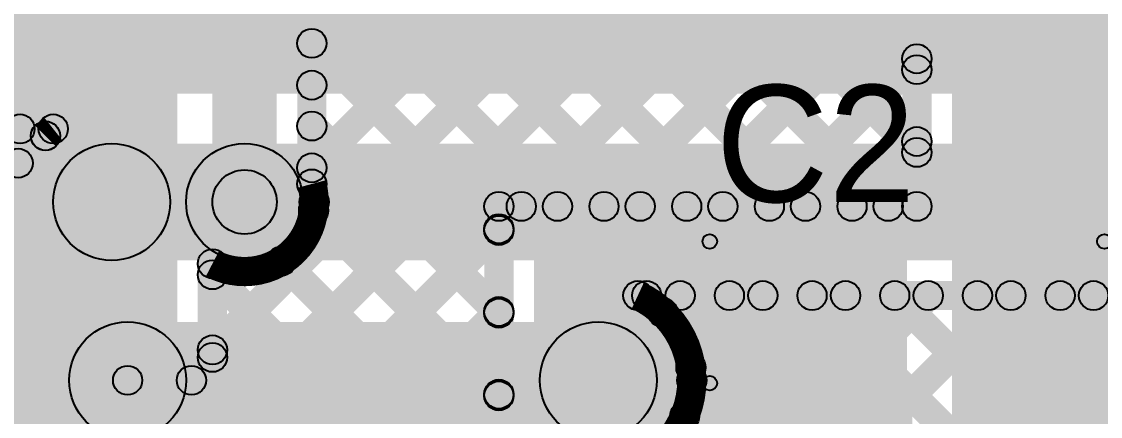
# Model space of a CAD drawing. Header units: millimetres. Extents: x -0.08 to 5.25, y -0.08 to 2.73.
# Drawn here: x 0.9567 to 1.3258, y 1.2007 to 1.3357 of the extents above; entities that cross this region are included whole.
import ezdxf

# ---------------------------------------------------------------- set-up
doc = ezdxf.new("R2010")
doc.units = ezdxf.units.MM
doc.header["$MEASUREMENT"] = 0
for name, color, linetype in [('BottomLayer', 5, 'Continuous'), ('TopLayer', 1, 'Continuous'), ('TopOverlay', 2, 'Continuous'), ('TopPaste', 8, 'Continuous'), ('TopSolder', 216, 'Continuous'), ('ViaHoleLayer', 16, 'Continuous')]:
    doc.layers.add(name, color=color, linetype=linetype)

# ---------------------------------------------------------------- blocks, each defined once
blk = doc.blocks.new('RVT1E100M0405_84')
at = {"layer": 'TopLayer'}
for points in [[(-0.12205, 0.0315), (-0.01969, 0.0315), (-0.01969, -0.0315), (-0.12205, -0.0315)], [(0.01969, 0.0315), (0.12205, 0.0315), (0.12205, -0.0315), (0.01969, -0.0315)]]:
    blk.add_hatch(color=1, dxfattribs=at).paths.add_polyline_path(points)
at = {"layer": 'TopOverlay'}
for points in [[(-0.05927, 0.08927), (-0.05573, 0.08573), (-0.08323, 0.05823), (-0.08677, 0.06177)], [(-0.05, 0.09), (-0.05, 0.085), (-0.0575, 0.085), (-0.0575, 0.09)], [(0.085, 0.09), (0.085, 0.085), (-0.05, 0.085), (-0.05, 0.09)], [(0.0825, 0.0875), (0.0875, 0.0875), (0.0875, 0.039), (0.0825, 0.039)], [(-0.1105, 0.065), (-0.1055, 0.065), (-0.1055, 0.037), (-0.1105, 0.037)], [(-0.0825, 0.038), (-0.0875, 0.038), (-0.0875, 0.06), (-0.0825, 0.06)], [(-0.094, 0.0535), (-0.094, 0.0485), (-0.122, 0.0485), (-0.122, 0.0535)], [(-0.0875, -0.038), (-0.0825, -0.038), (-0.0825, -0.06), (-0.0875, -0.06)], [(0.0825, -0.039), (0.0875, -0.039), (0.0875, -0.0875), (0.0825, -0.0875)], [(-0.05573, -0.08573), (-0.05927, -0.08927), (-0.08677, -0.06177), (-0.08323, -0.05823)], [(-0.05, -0.085), (-0.05, -0.09), (-0.0575, -0.09), (-0.0575, -0.085)], [(0.085, -0.085), (0.085, -0.09), (-0.05, -0.09), (-0.05, -0.085)]]:
    blk.add_hatch(color=2, dxfattribs=at).paths.add_polyline_path(points)
h = blk.add_hatch(color=2, dxfattribs=at)
edge = h.paths.add_edge_path()
edge.add_arc((-0.0575, 0.0875), 0.0025, 0, 360)
h = blk.add_hatch(color=2, dxfattribs=at)
edge = h.paths.add_edge_path()
edge.add_arc((-0.0575, 0.0875), 0.0025, 0, 360)
h = blk.add_hatch(color=2, dxfattribs=at)
edge = h.paths.add_edge_path()
edge.add_arc((-0.05, 0.0875), 0.0025, 0, 360)
h = blk.add_hatch(color=2, dxfattribs=at)
edge = h.paths.add_edge_path()
edge.add_arc((-0.05, 0.0875), 0.0025, 0, 360)
h = blk.add_hatch(color=2, dxfattribs=at)
edge = h.paths.add_edge_path()
edge.add_arc((0.085, 0.0875), 0.0025, 0, 360)
h = blk.add_hatch(color=2, dxfattribs=at)
edge = h.paths.add_edge_path()
edge.add_arc((0.085, 0.0875), 0.0025, 0, 360)
h = blk.add_hatch(color=2, dxfattribs=at)
edge = h.paths.add_edge_path()
edge.add_arc((-0.108, 0.065), 0.0025, 0, 360)
h = blk.add_hatch(color=2, dxfattribs=at)
edge = h.paths.add_edge_path()
edge.add_arc((-0.085, 0.06), 0.0025, 0, 360)
h = blk.add_hatch(color=2, dxfattribs=at)
edge = h.paths.add_edge_path()
edge.add_arc((-0.085, 0.06), 0.0025, 0, 360)
h = blk.add_hatch(color=2, dxfattribs=at)
edge = h.paths.add_edge_path()
edge.add_arc((-0.122, 0.051), 0.0025, 0, 360)
h = blk.add_hatch(color=2, dxfattribs=at)
edge = h.paths.add_edge_path()
edge.add_arc((-0.094, 0.051), 0.0025, 0, 360)
h = blk.add_hatch(color=2, dxfattribs=at)
edge = h.paths.add_edge_path()
edge.add_arc((0.085, 0.039), 0.0025, 0, 360)
h = blk.add_hatch(color=2, dxfattribs=at)
edge = h.paths.add_edge_path()
edge.add_arc((-0.108, 0.037), 0.0025, 0, 360)
h = blk.add_hatch(color=2, dxfattribs=at)
edge = h.paths.add_edge_path()
edge.add_arc((-0.085, 0.038), 0.0025, 0, 360)
h = blk.add_hatch(color=2, dxfattribs=at)
edge = h.paths.add_edge_path()
edge.add_arc((-0.085, -0.038), 0.0025, 0, 360)
h = blk.add_hatch(color=2, dxfattribs=at)
edge = h.paths.add_edge_path()
edge.add_arc((0.085, -0.039), 0.0025, 0, 360)
h = blk.add_hatch(color=2, dxfattribs=at)
edge = h.paths.add_edge_path()
edge.add_arc((-0.085, -0.06), 0.0025, 0, 360)
h = blk.add_hatch(color=2, dxfattribs=at)
edge = h.paths.add_edge_path()
edge.add_arc((-0.085, -0.06), 0.0025, 0, 360)
h = blk.add_hatch(color=2, dxfattribs=at)
edge = h.paths.add_edge_path()
edge.add_arc((-0.0575, -0.0875), 0.0025, 0, 360)
h = blk.add_hatch(color=2, dxfattribs=at)
edge = h.paths.add_edge_path()
edge.add_arc((-0.0575, -0.0875), 0.0025, 0, 360)
h = blk.add_hatch(color=2, dxfattribs=at)
edge = h.paths.add_edge_path()
edge.add_arc((-0.05, -0.0875), 0.0025, 0, 360)
h = blk.add_hatch(color=2, dxfattribs=at)
edge = h.paths.add_edge_path()
edge.add_arc((-0.05, -0.0875), 0.0025, 0, 360)
h = blk.add_hatch(color=2, dxfattribs=at)
edge = h.paths.add_edge_path()
edge.add_arc((0.085, -0.0875), 0.0025, 0, 360)
h = blk.add_hatch(color=2, dxfattribs=at)
edge = h.paths.add_edge_path()
edge.add_arc((0.085, -0.0875), 0.0025, 0, 360)
at = {"layer": 'TopPaste'}
for points in [[(-0.12205, 0.0315), (-0.01969, 0.0315), (-0.01969, -0.0315), (-0.12205, -0.0315)], [(0.01969, 0.0315), (0.12205, 0.0315), (0.12205, -0.0315), (0.01969, -0.0315)]]:
    blk.add_hatch(color=8, dxfattribs=at).paths.add_polyline_path(points)
at = {"layer": 'TopSolder'}
for points in [[(-0.12605, 0.0355), (-0.01569, 0.0355), (-0.01569, -0.0355), (-0.12605, -0.0355)], [(0.01569, 0.0355), (0.12605, 0.0355), (0.12605, -0.0355), (0.01569, -0.0355)]]:
    blk.add_hatch(color=216, dxfattribs=at).paths.add_polyline_path(points)
at = {"layer": 'TopOverlay'}
for centre in [(-0.0575, 0.0875), (-0.0575, 0.0875), (-0.05, 0.0875), (-0.05, 0.0875), (0.085, 0.0875), (0.085, 0.0875), (-0.108, 0.065), (-0.085, 0.06), (-0.085, 0.06), (-0.122, 0.051), (-0.094, 0.051), (0.085, 0.039), (-0.108, 0.037), (-0.085, 0.038), (-0.085, -0.038), (0.085, -0.039), (-0.085, -0.06), (-0.085, -0.06), (-0.0575, -0.0875), (-0.0575, -0.0875), (-0.05, -0.0875), (-0.05, -0.0875), (0.085, -0.0875), (0.085, -0.0875)]:
    blk.add_circle(centre, 0.0025, dxfattribs=at)

msp = doc.modelspace()

# ---------------------------------------------------------------- hatches: boundary and pattern name
at = {"layer": 'BottomLayer'}
for points in [[(0.918, 1.311), (0.918, 1.351), (1.531, 1.351), (1.531, 1.311)], [(0.918, 1.294), (0.918, 1.304), (0.96756, 1.304), (0.96756, 1.294)], [(0.918, 1.294), (0.918, 1.304), (0.96756, 1.304), (0.96756, 1.294)], [(0.67854, 1.01429), (0.67146, 1.02136), (0.95264, 1.30254), (0.95971, 1.29546)], [(0.85154, 1.18729), (0.84446, 1.19436), (0.95264, 1.30254), (0.95971, 1.29546)], [(0.91594, 1.24059), (0.90886, 1.24766), (0.96134, 1.30014), (0.96841, 1.29306)], [(0.91594, 1.24059), (0.90886, 1.24766), (0.96134, 1.30014), (0.96841, 1.29306)], [(0.94031, 1.29546), (0.94738, 1.30254), (0.9591, 1.29082), (0.95203, 1.28375)], [(0.94031, 1.29546), (0.94738, 1.30254), (0.9591, 1.29082), (0.95203, 1.28375)], [(0.98753, 1.254), (0.98753, 1.294), (1.033, 1.294), (1.033, 1.254)], [(1.033, 1.254), (1.033, 1.294), (1.364, 1.294), (1.364, 1.254)], [(0.94914, 1.20733), (0.92086, 1.23561), (0.97339, 1.28814), (1.00167, 1.25986)], [(0.97054, 0.91031), (0.96346, 0.91738), (1.29162, 1.24554), (1.29869, 1.23846)], [(0.97054, 0.85374), (0.96346, 0.86081), (1.34819, 1.24554), (1.35526, 1.23846)], [(0.97054, 0.96688), (0.96346, 0.97395), (1.23505, 1.24554), (1.24212, 1.23846)], [(0.97054, 0.93859), (0.96346, 0.94566), (1.26334, 1.24554), (1.27041, 1.23846)], [(0.97054, 0.88202), (0.96346, 0.88909), (1.31991, 1.24554), (1.32698, 1.23846)], [(0.97054, 0.93859), (0.96346, 0.94566), (1.26334, 1.24554), (1.27041, 1.23846)], [(0.97054, 0.96688), (0.96346, 0.97395), (1.23505, 1.24554), (1.24212, 1.23846)], [(0.97054, 0.85374), (0.96346, 0.86081), (1.34819, 1.24554), (1.35526, 1.23846)], [(0.97054, 0.88202), (0.96346, 0.88909), (1.31991, 1.24554), (1.32698, 1.23846)], [(0.97054, 0.91031), (0.96346, 0.91738), (1.29162, 1.24554), (1.29869, 1.23846)], [(1.16702, 1.23846), (1.17409, 1.24554), (1.57609, 0.84354), (1.56902, 0.83646)], [(1.16702, 1.23846), (1.17409, 1.24554), (1.57609, 0.84354), (1.56902, 0.83646)], [(1.16753, 1.237), (1.16753, 1.247), (1.364, 1.247), (1.364, 1.237)], [(1.16753, 1.237), (1.16753, 1.247), (1.364, 1.247), (1.364, 1.237)], [(1.17967, 1.23258), (1.1726, 1.23965), (1.17848, 1.24554), (1.18556, 1.23846)], [(1.17967, 1.23258), (1.1726, 1.23965), (1.17848, 1.24554), (1.18556, 1.23846)], [(1.18923, 1.21386), (1.18216, 1.22093), (1.20677, 1.24554), (1.21384, 1.23846)], [(1.18923, 1.21386), (1.18216, 1.22093), (1.20677, 1.24554), (1.21384, 1.23846)], [(1.1953, 1.23846), (1.20237, 1.24554), (1.60437, 0.84354), (1.5973, 0.83646)], [(1.1953, 1.23846), (1.20237, 1.24554), (1.60437, 0.84354), (1.5973, 0.83646)], [(1.22358, 1.23846), (1.23066, 1.24554), (1.63266, 0.84354), (1.62558, 0.83646)], [(1.22359, 1.23846), (1.23066, 1.24554), (1.63266, 0.84354), (1.62559, 0.83646)], [(1.25187, 1.23846), (1.25894, 1.24554), (1.66094, 0.84354), (1.65387, 0.83646)], [(1.25187, 1.23846), (1.25894, 1.24554), (1.66094, 0.84354), (1.65387, 0.83646)], [(1.28015, 1.23846), (1.28722, 1.24554), (1.68922, 0.84354), (1.68215, 0.83646)], [(1.28015, 1.23846), (1.28722, 1.24554), (1.68922, 0.84354), (1.68215, 0.83646)], [(1.30844, 1.23846), (1.31551, 1.24554), (1.71471, 0.84634), (1.70764, 0.83926)], [(1.30844, 1.23846), (1.31551, 1.24554), (1.71471, 0.84634), (1.70764, 0.83926)], [(0.993, 1.193), (0.993, 1.233), (1.154, 1.233), (1.154, 1.193)], [(1.18001, 1.19718), (1.18708, 1.20425), (1.5478, 0.84354), (1.54073, 0.83646)], [(1.18001, 1.19718), (1.18708, 1.20425), (1.5478, 0.84354), (1.54073, 0.83646)]]:
    msp.add_hatch(color=5, dxfattribs=at).paths.add_polyline_path(points)
h = msp.add_hatch(color=5, dxfattribs=at)
edge = h.paths.add_edge_path()
edge.add_arc((0.95618, 1.299), 0.005, 0, 360)
h = msp.add_hatch(color=5, dxfattribs=at)
edge = h.paths.add_edge_path()
edge.add_arc((0.95618, 1.299), 0.005, 0, 360)
h = msp.add_hatch(color=5, dxfattribs=at)
edge = h.paths.add_edge_path()
edge.add_arc((0.96756, 1.299), 0.005, 0, 360)
h = msp.add_hatch(color=5, dxfattribs=at)
edge = h.paths.add_edge_path()
edge.add_arc((0.96756, 1.299), 0.005, 0, 360)
h = msp.add_hatch(color=5, dxfattribs=at)
edge = h.paths.add_edge_path()
edge.add_arc((0.96756, 1.299), 0.005, 0, 360)
h = msp.add_hatch(color=5, dxfattribs=at)
edge = h.paths.add_edge_path()
edge.add_arc((0.96756, 1.299), 0.005, 0, 360)
h = msp.add_hatch(color=5, dxfattribs=at)
edge = h.paths.add_edge_path()
edge.add_arc((0.96756, 1.299), 0.005, 0, 360)
h = msp.add_hatch(color=5, dxfattribs=at)
edge = h.paths.add_edge_path()
edge.add_arc((0.96756, 1.299), 0.005, 0, 360)
h = msp.add_hatch(color=5, dxfattribs=at)
edge = h.paths.add_edge_path()
edge.add_arc((0.96488, 1.2966), 0.005, 0, 360)
h = msp.add_hatch(color=5, dxfattribs=at)
edge = h.paths.add_edge_path()
edge.add_arc((0.96488, 1.2966), 0.005, 0, 360)
h = msp.add_hatch(color=5, dxfattribs=at)
edge = h.paths.add_edge_path()
edge.add_arc((0.96488, 1.2966), 0.005, 0, 360)
h = msp.add_hatch(color=5, dxfattribs=at)
edge = h.paths.add_edge_path()
edge.add_arc((0.96488, 1.2966), 0.005, 0, 360)
h = msp.add_hatch(color=5, dxfattribs=at)
edge = h.paths.add_edge_path()
edge.add_arc((0.9649, 1.29663), 0.005, 0, 360)
h = msp.add_hatch(color=5, dxfattribs=at)
edge = h.paths.add_edge_path()
edge.add_arc((0.9649, 1.29663), 0.005, 0, 360)
h = msp.add_hatch(color=5, dxfattribs=at)
edge = h.paths.add_edge_path()
edge.add_arc((0.95556, 1.28728), 0.005, 0, 360)
h = msp.add_hatch(color=5, dxfattribs=at)
edge = h.paths.add_edge_path()
edge.add_arc((0.95556, 1.28728), 0.005, 0, 360)
h = msp.add_hatch(color=5, dxfattribs=at)
edge = h.paths.add_edge_path()
edge.add_arc((0.98753, 1.274), 0.02, 0, 360)
h = msp.add_hatch(color=5, dxfattribs=at)
edge = h.paths.add_edge_path()
edge.add_arc((0.98753, 1.274), 0.02, 0, 360)
h = msp.add_hatch(color=5, dxfattribs=at)
edge = h.paths.add_edge_path()
edge.add_arc((1.033, 1.274), 0.02, 0, 360)
h = msp.add_hatch(color=5, dxfattribs=at)
edge = h.paths.add_edge_path()
edge.add_arc((1.033, 1.274), 0.02, 0, 360)
h = msp.add_hatch(color=5, dxfattribs=at)
edge = h.paths.add_edge_path()
edge.add_arc((1.033, 1.274), 0.01181, 0, 360)
h = msp.add_hatch(color=5, dxfattribs=at)
edge = h.paths.add_edge_path()
edge.add_arc((1.16753, 1.242), 0.005, 0, 360)
h = msp.add_hatch(color=5, dxfattribs=at)
edge = h.paths.add_edge_path()
edge.add_arc((1.16753, 1.242), 0.005, 0, 360)
h = msp.add_hatch(color=5, dxfattribs=at)
edge = h.paths.add_edge_path()
edge.add_arc((1.16753, 1.242), 0.005, 0, 360)
h = msp.add_hatch(color=5, dxfattribs=at)
edge = h.paths.add_edge_path()
edge.add_arc((1.16753, 1.242), 0.005, 0, 360)
h = msp.add_hatch(color=5, dxfattribs=at)
edge = h.paths.add_edge_path()
edge.add_arc((1.17055, 1.242), 0.005, 0, 360)
h = msp.add_hatch(color=5, dxfattribs=at)
edge = h.paths.add_edge_path()
edge.add_arc((1.17055, 1.242), 0.005, 0, 360)
h = msp.add_hatch(color=5, dxfattribs=at)
edge = h.paths.add_edge_path()
edge.add_arc((1.18202, 1.242), 0.005, 0, 360)
h = msp.add_hatch(color=5, dxfattribs=at)
edge = h.paths.add_edge_path()
edge.add_arc((1.18202, 1.242), 0.005, 0, 360)
h = msp.add_hatch(color=5, dxfattribs=at)
edge = h.paths.add_edge_path()
edge.add_arc((1.19884, 1.242), 0.005, 0, 360)
h = msp.add_hatch(color=5, dxfattribs=at)
edge = h.paths.add_edge_path()
edge.add_arc((1.19884, 1.242), 0.005, 0, 360)
h = msp.add_hatch(color=5, dxfattribs=at)
edge = h.paths.add_edge_path()
edge.add_arc((1.2103, 1.242), 0.005, 0, 360)
h = msp.add_hatch(color=5, dxfattribs=at)
edge = h.paths.add_edge_path()
edge.add_arc((1.2103, 1.242), 0.005, 0, 360)
h = msp.add_hatch(color=5, dxfattribs=at)
edge = h.paths.add_edge_path()
edge.add_arc((1.22712, 1.242), 0.005, 0, 360)
h = msp.add_hatch(color=5, dxfattribs=at)
edge = h.paths.add_edge_path()
edge.add_arc((1.22712, 1.242), 0.005, 0, 360)
h = msp.add_hatch(color=5, dxfattribs=at)
edge = h.paths.add_edge_path()
edge.add_arc((1.23859, 1.242), 0.005, 0, 360)
h = msp.add_hatch(color=5, dxfattribs=at)
edge = h.paths.add_edge_path()
edge.add_arc((1.23859, 1.242), 0.005, 0, 360)
h = msp.add_hatch(color=5, dxfattribs=at)
edge = h.paths.add_edge_path()
edge.add_arc((1.2554, 1.242), 0.005, 0, 360)
h = msp.add_hatch(color=5, dxfattribs=at)
edge = h.paths.add_edge_path()
edge.add_arc((1.2554, 1.242), 0.005, 0, 360)
h = msp.add_hatch(color=5, dxfattribs=at)
edge = h.paths.add_edge_path()
edge.add_arc((1.26687, 1.242), 0.005, 0, 360)
h = msp.add_hatch(color=5, dxfattribs=at)
edge = h.paths.add_edge_path()
edge.add_arc((1.26687, 1.242), 0.005, 0, 360)
h = msp.add_hatch(color=5, dxfattribs=at)
edge = h.paths.add_edge_path()
edge.add_arc((1.28369, 1.242), 0.005, 0, 360)
h = msp.add_hatch(color=5, dxfattribs=at)
edge = h.paths.add_edge_path()
edge.add_arc((1.28369, 1.242), 0.005, 0, 360)
h = msp.add_hatch(color=5, dxfattribs=at)
edge = h.paths.add_edge_path()
edge.add_arc((1.29516, 1.242), 0.005, 0, 360)
h = msp.add_hatch(color=5, dxfattribs=at)
edge = h.paths.add_edge_path()
edge.add_arc((1.29516, 1.242), 0.005, 0, 360)
h = msp.add_hatch(color=5, dxfattribs=at)
edge = h.paths.add_edge_path()
edge.add_arc((1.31197, 1.242), 0.005, 0, 360)
h = msp.add_hatch(color=5, dxfattribs=at)
edge = h.paths.add_edge_path()
edge.add_arc((1.31197, 1.242), 0.005, 0, 360)
h = msp.add_hatch(color=5, dxfattribs=at)
edge = h.paths.add_edge_path()
edge.add_arc((1.32344, 1.242), 0.005, 0, 360)
h = msp.add_hatch(color=5, dxfattribs=at)
edge = h.paths.add_edge_path()
edge.add_arc((1.32344, 1.242), 0.005, 0, 360)
h = msp.add_hatch(color=5, dxfattribs=at)
edge = h.paths.add_edge_path()
edge.add_arc((1.17613, 1.23611), 0.005, 0, 360)
h = msp.add_hatch(color=5, dxfattribs=at)
edge = h.paths.add_edge_path()
edge.add_arc((1.17613, 1.23611), 0.005, 0, 360)
h = msp.add_hatch(color=5, dxfattribs=at)
edge = h.paths.add_edge_path()
edge.add_arc((0.993, 1.213), 0.02, 0, 360)
h = msp.add_hatch(color=5, dxfattribs=at)
edge = h.paths.add_edge_path()
edge.add_arc((1.154, 1.213), 0.02, 0, 360)
h = msp.add_hatch(color=5, dxfattribs=at)
edge = h.paths.add_edge_path()
edge.add_arc((0.993, 1.213), 0.01181, 0, 360)
h = msp.add_hatch(color=5, dxfattribs=at)
edge = h.paths.add_edge_path()
edge.add_arc((1.154, 1.213), 0.01181, 0, 360)
h = msp.add_hatch(color=5, dxfattribs=at)
edge = h.paths.add_edge_path()
edge.add_arc((1.1857, 1.21739), 0.005, 0, 360)
h = msp.add_hatch(color=5, dxfattribs=at)
edge = h.paths.add_edge_path()
edge.add_arc((1.1857, 1.21739), 0.005, 0, 360)
h = msp.add_hatch(color=5, dxfattribs=at)
edge = h.paths.add_edge_path()
edge.add_arc((1.186, 1.213), 0.005, 0, 360)
h = msp.add_hatch(color=5, dxfattribs=at)
edge = h.paths.add_edge_path()
edge.add_arc((1.186, 1.213), 0.005, 0, 360)
h = msp.add_hatch(color=5, dxfattribs=at)
edge = h.paths.add_edge_path()
edge.add_arc((1.186, 1.213), 0.005, 0, 360)
h = msp.add_hatch(color=5, dxfattribs=at)
edge = h.paths.add_edge_path()
edge.add_arc((1.186, 1.213), 0.005, 0, 360)
h = msp.add_hatch(color=5, dxfattribs=at)
edge = h.paths.add_edge_path()
edge.add_arc((1.18355, 1.20072), 0.005, 0, 360)
h = msp.add_hatch(color=5, dxfattribs=at)
edge = h.paths.add_edge_path()
edge.add_arc((1.18355, 1.20072), 0.005, 0, 360)
at = {"layer": 'TopLayer'}
for points in [[(1.275, 1.122), (1.49, 1.122), (1.49, 1.729), (1.275, 1.729)], [(1.05954, 1.31043), (1.05246, 1.31751), (1.24275, 1.50779), (1.24982, 1.50072)], [(1.05954, 1.31044), (1.05246, 1.31751), (1.24275, 1.50779), (1.24982, 1.50072)], [(1.268, 1.2725), (1.258, 1.2725), (1.258, 1.50324), (1.268, 1.50324)], [(1.268, 1.2725), (1.258, 1.2725), (1.258, 1.50324), (1.268, 1.50324)], [(1.044, 1.274), (1.022, 1.274), (1.022, 1.502), (1.044, 1.502)], [(1.05954, 1.28215), (1.05246, 1.28922), (1.25946, 1.49622), (1.26654, 1.48915)], [(1.05954, 1.28215), (1.05246, 1.28922), (1.25946, 1.49622), (1.26654, 1.48915)], [(1.08446, 1.49072), (1.09154, 1.49779), (1.26654, 1.32279), (1.25946, 1.31572)], [(1.08446, 1.49072), (1.09154, 1.49779), (1.26654, 1.32279), (1.25946, 1.31572)], [(1.08446, 1.46244), (1.09154, 1.46951), (1.26654, 1.29451), (1.25946, 1.28744)], [(1.08446, 1.46244), (1.09154, 1.46951), (1.26654, 1.29451), (1.25946, 1.28744)], [(1.02554, 1.21987), (1.01846, 1.22694), (1.25946, 1.46794), (1.26654, 1.46087)], [(1.02554, 1.21987), (1.01846, 1.22694), (1.25946, 1.46794), (1.26654, 1.46087)], [(1.02554, 1.19158), (1.01846, 1.19865), (1.25946, 1.43965), (1.26654, 1.43258)], [(1.02554, 1.19158), (1.01846, 1.19865), (1.25946, 1.43965), (1.26654, 1.43258)], [(1.02554, 1.19158), (1.01846, 1.19865), (1.25946, 1.43965), (1.26654, 1.43258)], [(1.09162, 1.42699), (1.0987, 1.43406), (1.25672, 1.27604), (1.24965, 1.26896)], [(1.09162, 1.42699), (1.0987, 1.43406), (1.25672, 1.27604), (1.24965, 1.26896)], [(1.0855, 1.40483), (1.09257, 1.4119), (1.22844, 1.27604), (1.22137, 1.26896)], [(1.0855, 1.40483), (1.09257, 1.4119), (1.22844, 1.27604), (1.22137, 1.26896)], [(1.1312, 1.26896), (1.12413, 1.27604), (1.25946, 1.41137), (1.26654, 1.4043)], [(1.1312, 1.26896), (1.12413, 1.27604), (1.25946, 1.41137), (1.26654, 1.4043)], [(1.061, 1.28016), (1.051, 1.28016), (1.051, 1.40737), (1.061, 1.40737)], [(1.061, 1.28016), (1.051, 1.28016), (1.051, 1.40737), (1.061, 1.40737)], [(1.06397, 1.39808), (1.07104, 1.40515), (1.20016, 1.27604), (1.19309, 1.26896)], [(1.06397, 1.39808), (1.07104, 1.40515), (1.20016, 1.27604), (1.19308, 1.26896)], [(0.746, 1.185), (1.01, 1.185), (1.01, 1.392), (0.746, 1.392)], [(1.05246, 1.3813), (1.05954, 1.38837), (1.17187, 1.27604), (1.1648, 1.26896)], [(1.05246, 1.3813), (1.05954, 1.38837), (1.17187, 1.27604), (1.1648, 1.26896)], [(1.15949, 1.26896), (1.15242, 1.27604), (1.25946, 1.38308), (1.26654, 1.37601)], [(1.15949, 1.26896), (1.15242, 1.27604), (1.25946, 1.38308), (1.26654, 1.37601)], [(1.05246, 1.35302), (1.05954, 1.36009), (1.14359, 1.27604), (1.13652, 1.26896)], [(1.05246, 1.35302), (1.05954, 1.36009), (1.14359, 1.27604), (1.13652, 1.26896)], [(1.18777, 1.26896), (1.1807, 1.27604), (1.25946, 1.3548), (1.26654, 1.34773)], [(1.18777, 1.26896), (1.1807, 1.27604), (1.25946, 1.3548), (1.26654, 1.34773)], [(1.05246, 1.32473), (1.05954, 1.3318), (1.12354, 1.2678), (1.11646, 1.26073)], [(1.05246, 1.32473), (1.05954, 1.3318), (1.12354, 1.2678), (1.11646, 1.26073)], [(1.21606, 1.26896), (1.20898, 1.27604), (1.25946, 1.32652), (1.26654, 1.31944)], [(1.21606, 1.26896), (1.20898, 1.27604), (1.25946, 1.32652), (1.26654, 1.31944)], [(1.05246, 1.29645), (1.05954, 1.30352), (1.12354, 1.23952), (1.11646, 1.23245)], [(1.05246, 1.29645), (1.05954, 1.30352), (1.12354, 1.23952), (1.11646, 1.23245)], [(1.24434, 1.26896), (1.23727, 1.27604), (1.25946, 1.29823), (1.26654, 1.29116)], [(1.24434, 1.26896), (1.23727, 1.27604), (1.25946, 1.29823), (1.26654, 1.29116)], [(1.12, 1.2675), (1.12, 1.2775), (1.263, 1.2775), (1.263, 1.2675)], [(1.12, 1.2675), (1.12, 1.2775), (1.263, 1.2775), (1.263, 1.2675)], [(1.05309, 1.26753), (1.06017, 1.2746), (1.12354, 1.21123), (1.11646, 1.20416)], [(1.05309, 1.26753), (1.06017, 1.2746), (1.12354, 1.21123), (1.11646, 1.20416)], [(1.125, 1.076), (1.115, 1.076), (1.115, 1.2725), (1.125, 1.2725)], [(1.125, 1.076), (1.115, 1.076), (1.115, 1.2725), (1.125, 1.2725)], [(0.8117, 0.94946), (0.80463, 0.95654), (1.11646, 1.26837), (1.12354, 1.2613)], [(0.85154, 0.9893), (0.84446, 0.99637), (1.11646, 1.26837), (1.12354, 1.2613)], [(1.132, 0.971), (1.25963, 0.971), (1.25963, 1.2605), (1.132, 1.2605)], [(1.04208, 1.25027), (1.04915, 1.25734), (1.12354, 1.18295), (1.11646, 1.17588)], [(1.04208, 1.25027), (1.04915, 1.25734), (1.12354, 1.18295), (1.11646, 1.17588)], [(1.027, 1.173), (1.017, 1.173), (1.017, 1.25288), (1.027, 1.25288)], [(1.027, 1.173), (1.017, 1.173), (1.017, 1.25288), (1.027, 1.25288)], [(1.01846, 1.24559), (1.02554, 1.25267), (1.12354, 1.15467), (1.11646, 1.14759)], [(1.01846, 1.24559), (1.02554, 1.25267), (1.12354, 1.15467), (1.11646, 1.14759)], [(0.83999, 0.94946), (0.83292, 0.95654), (1.11646, 1.24008), (1.12354, 1.23301)], [(0.85154, 0.96101), (0.84446, 0.96808), (1.11646, 1.24008), (1.12354, 1.23301)], [(1.01846, 1.21731), (1.02554, 1.22438), (1.12354, 1.12638), (1.11646, 1.11931)], [(1.01846, 1.21731), (1.02554, 1.22438), (1.12354, 1.12638), (1.11646, 1.11931)], [(0.993, 1.208), (0.993, 1.218), (1.01481, 1.218), (1.01481, 1.208)], [(0.993, 1.208), (0.993, 1.218), (1.01481, 1.218), (1.01481, 1.208)], [(0.86827, 0.94946), (0.8612, 0.95654), (1.11646, 1.2118), (1.12354, 1.20473)], [(0.86827, 0.94946), (0.8612, 0.95654), (1.11646, 1.2118), (1.12354, 1.20473)]]:
    msp.add_hatch(color=1, dxfattribs=at).paths.add_polyline_path(points)
h = msp.add_hatch(color=1, dxfattribs=at)
edge = h.paths.add_edge_path()
edge.add_arc((1.056, 1.32827), 0.005, 0, 360)
h = msp.add_hatch(color=1, dxfattribs=at)
edge = h.paths.add_edge_path()
edge.add_arc((1.056, 1.32827), 0.005, 0, 360)
h = msp.add_hatch(color=1, dxfattribs=at)
edge = h.paths.add_edge_path()
edge.add_arc((1.263, 1.32298), 0.005, 0, 360)
h = msp.add_hatch(color=1, dxfattribs=at)
edge = h.paths.add_edge_path()
edge.add_arc((1.263, 1.32298), 0.005, 0, 360)
h = msp.add_hatch(color=1, dxfattribs=at)
edge = h.paths.add_edge_path()
edge.add_arc((1.263, 1.31926), 0.005, 0, 360)
h = msp.add_hatch(color=1, dxfattribs=at)
edge = h.paths.add_edge_path()
edge.add_arc((1.263, 1.31926), 0.005, 0, 360)
h = msp.add_hatch(color=1, dxfattribs=at)
edge = h.paths.add_edge_path()
edge.add_arc((1.056, 1.31397), 0.005, 0, 360)
h = msp.add_hatch(color=1, dxfattribs=at)
edge = h.paths.add_edge_path()
edge.add_arc((1.056, 1.31397), 0.005, 0, 360)
h = msp.add_hatch(color=1, dxfattribs=at)
edge = h.paths.add_edge_path()
edge.add_arc((1.056, 1.29998), 0.005, 0, 360)
h = msp.add_hatch(color=1, dxfattribs=at)
edge = h.paths.add_edge_path()
edge.add_arc((1.056, 1.29998), 0.005, 0, 360)
h = msp.add_hatch(color=1, dxfattribs=at)
edge = h.paths.add_edge_path()
edge.add_arc((1.263, 1.2947), 0.005, 0, 360)
h = msp.add_hatch(color=1, dxfattribs=at)
edge = h.paths.add_edge_path()
edge.add_arc((1.263, 1.2947), 0.005, 0, 360)
h = msp.add_hatch(color=1, dxfattribs=at)
edge = h.paths.add_edge_path()
edge.add_arc((1.263, 1.29097), 0.005, 0, 360)
h = msp.add_hatch(color=1, dxfattribs=at)
edge = h.paths.add_edge_path()
edge.add_arc((1.263, 1.29097), 0.005, 0, 360)
h = msp.add_hatch(color=1, dxfattribs=at)
edge = h.paths.add_edge_path()
edge.add_arc((1.056, 1.28569), 0.005, 0, 360)
h = msp.add_hatch(color=1, dxfattribs=at)
edge = h.paths.add_edge_path()
edge.add_arc((1.056, 1.28569), 0.005, 0, 360)
h = msp.add_hatch(color=1, dxfattribs=at)
edge = h.paths.add_edge_path()
edge.add_arc((1.033, 1.274), 0.01181, 0, 360)
h = msp.add_hatch(color=1, dxfattribs=at)
edge = h.paths.add_edge_path()
edge.add_arc((1.033, 1.274), 0.011, 0, 360)
h = msp.add_hatch(color=1, dxfattribs=at)
edge = h.paths.add_edge_path()
edge.add_arc((1.056, 1.28016), 0.005, 0, 360)
h = msp.add_hatch(color=1, dxfattribs=at)
edge = h.paths.add_edge_path()
edge.add_arc((1.056, 1.28016), 0.005, 0, 360)
h = msp.add_hatch(color=1, dxfattribs=at)
edge = h.paths.add_edge_path()
edge.add_arc((1.056, 1.28016), 0.005, 0, 360)
h = msp.add_hatch(color=1, dxfattribs=at)
edge = h.paths.add_edge_path()
edge.add_arc((1.056, 1.28016), 0.005, 0, 360)
h = msp.add_hatch(color=1, dxfattribs=at)
edge = h.paths.add_edge_path()
edge.add_arc((1.05681, 1.274), 0.005, 0, 360)
h = msp.add_hatch(color=1, dxfattribs=at)
edge = h.paths.add_edge_path()
edge.add_arc((1.05681, 1.274), 0.005, 0, 360)
h = msp.add_hatch(color=1, dxfattribs=at)
edge = h.paths.add_edge_path()
edge.add_arc((1.05681, 1.274), 0.005, 0, 360)
h = msp.add_hatch(color=1, dxfattribs=at)
edge = h.paths.add_edge_path()
edge.add_arc((1.05681, 1.274), 0.005, 0, 360)
h = msp.add_hatch(color=1, dxfattribs=at)
edge = h.paths.add_edge_path()
edge.add_arc((1.12, 1.2725), 0.005, 0, 360)
h = msp.add_hatch(color=1, dxfattribs=at)
edge = h.paths.add_edge_path()
edge.add_arc((1.12, 1.2725), 0.005, 0, 360)
h = msp.add_hatch(color=1, dxfattribs=at)
edge = h.paths.add_edge_path()
edge.add_arc((1.12, 1.2725), 0.005, 0, 360)
h = msp.add_hatch(color=1, dxfattribs=at)
edge = h.paths.add_edge_path()
edge.add_arc((1.12, 1.2725), 0.005, 0, 360)
h = msp.add_hatch(color=1, dxfattribs=at)
edge = h.paths.add_edge_path()
edge.add_arc((1.12767, 1.2725), 0.005, 0, 360)
h = msp.add_hatch(color=1, dxfattribs=at)
edge = h.paths.add_edge_path()
edge.add_arc((1.12767, 1.2725), 0.005, 0, 360)
h = msp.add_hatch(color=1, dxfattribs=at)
edge = h.paths.add_edge_path()
edge.add_arc((1.14005, 1.2725), 0.005, 0, 360)
h = msp.add_hatch(color=1, dxfattribs=at)
edge = h.paths.add_edge_path()
edge.add_arc((1.14005, 1.2725), 0.005, 0, 360)
h = msp.add_hatch(color=1, dxfattribs=at)
edge = h.paths.add_edge_path()
edge.add_arc((1.15595, 1.2725), 0.005, 0, 360)
h = msp.add_hatch(color=1, dxfattribs=at)
edge = h.paths.add_edge_path()
edge.add_arc((1.15595, 1.2725), 0.005, 0, 360)
h = msp.add_hatch(color=1, dxfattribs=at)
edge = h.paths.add_edge_path()
edge.add_arc((1.16834, 1.2725), 0.005, 0, 360)
h = msp.add_hatch(color=1, dxfattribs=at)
edge = h.paths.add_edge_path()
edge.add_arc((1.16834, 1.2725), 0.005, 0, 360)
h = msp.add_hatch(color=1, dxfattribs=at)
edge = h.paths.add_edge_path()
edge.add_arc((1.18424, 1.2725), 0.005, 0, 360)
h = msp.add_hatch(color=1, dxfattribs=at)
edge = h.paths.add_edge_path()
edge.add_arc((1.18424, 1.2725), 0.005, 0, 360)
h = msp.add_hatch(color=1, dxfattribs=at)
edge = h.paths.add_edge_path()
edge.add_arc((1.19662, 1.2725), 0.005, 0, 360)
h = msp.add_hatch(color=1, dxfattribs=at)
edge = h.paths.add_edge_path()
edge.add_arc((1.19662, 1.2725), 0.005, 0, 360)
h = msp.add_hatch(color=1, dxfattribs=at)
edge = h.paths.add_edge_path()
edge.add_arc((1.21252, 1.2725), 0.005, 0, 360)
h = msp.add_hatch(color=1, dxfattribs=at)
edge = h.paths.add_edge_path()
edge.add_arc((1.21252, 1.2725), 0.005, 0, 360)
h = msp.add_hatch(color=1, dxfattribs=at)
edge = h.paths.add_edge_path()
edge.add_arc((1.2249, 1.2725), 0.005, 0, 360)
h = msp.add_hatch(color=1, dxfattribs=at)
edge = h.paths.add_edge_path()
edge.add_arc((1.2249, 1.2725), 0.005, 0, 360)
h = msp.add_hatch(color=1, dxfattribs=at)
edge = h.paths.add_edge_path()
edge.add_arc((1.2408, 1.2725), 0.005, 0, 360)
h = msp.add_hatch(color=1, dxfattribs=at)
edge = h.paths.add_edge_path()
edge.add_arc((1.2408, 1.2725), 0.005, 0, 360)
h = msp.add_hatch(color=1, dxfattribs=at)
edge = h.paths.add_edge_path()
edge.add_arc((1.25319, 1.2725), 0.005, 0, 360)
h = msp.add_hatch(color=1, dxfattribs=at)
edge = h.paths.add_edge_path()
edge.add_arc((1.25319, 1.2725), 0.005, 0, 360)
h = msp.add_hatch(color=1, dxfattribs=at)
edge = h.paths.add_edge_path()
edge.add_arc((1.263, 1.2725), 0.005, 0, 360)
h = msp.add_hatch(color=1, dxfattribs=at)
edge = h.paths.add_edge_path()
edge.add_arc((1.263, 1.2725), 0.005, 0, 360)
h = msp.add_hatch(color=1, dxfattribs=at)
edge = h.paths.add_edge_path()
edge.add_arc((1.263, 1.2725), 0.005, 0, 360)
h = msp.add_hatch(color=1, dxfattribs=at)
edge = h.paths.add_edge_path()
edge.add_arc((1.263, 1.2725), 0.005, 0, 360)
h = msp.add_hatch(color=1, dxfattribs=at)
edge = h.paths.add_edge_path()
edge.add_arc((1.05663, 1.27107), 0.005, 0, 360)
h = msp.add_hatch(color=1, dxfattribs=at)
edge = h.paths.add_edge_path()
edge.add_arc((1.05663, 1.27107), 0.005, 0, 360)
h = msp.add_hatch(color=1, dxfattribs=at)
edge = h.paths.add_edge_path()
edge.add_arc((1.12, 1.26483), 0.005, 0, 360)
h = msp.add_hatch(color=1, dxfattribs=at)
edge = h.paths.add_edge_path()
edge.add_arc((1.12, 1.26483), 0.005, 0, 360)
h = msp.add_hatch(color=1, dxfattribs=at)
edge = h.paths.add_edge_path()
edge.add_arc((1.12, 1.26427), 0.005, 0, 360)
h = msp.add_hatch(color=1, dxfattribs=at)
edge = h.paths.add_edge_path()
edge.add_arc((1.12, 1.26427), 0.005, 0, 360)
h = msp.add_hatch(color=1, dxfattribs=at)
edge = h.paths.add_edge_path()
edge.add_arc((1.04561, 1.2538), 0.005, 0, 360)
h = msp.add_hatch(color=1, dxfattribs=at)
edge = h.paths.add_edge_path()
edge.add_arc((1.04561, 1.2538), 0.005, 0, 360)
h = msp.add_hatch(color=1, dxfattribs=at)
edge = h.paths.add_edge_path()
edge.add_arc((1.022, 1.25288), 0.005, 0, 360)
h = msp.add_hatch(color=1, dxfattribs=at)
edge = h.paths.add_edge_path()
edge.add_arc((1.022, 1.25288), 0.005, 0, 360)
h = msp.add_hatch(color=1, dxfattribs=at)
edge = h.paths.add_edge_path()
edge.add_arc((1.022, 1.25288), 0.005, 0, 360)
h = msp.add_hatch(color=1, dxfattribs=at)
edge = h.paths.add_edge_path()
edge.add_arc((1.022, 1.25288), 0.005, 0, 360)
h = msp.add_hatch(color=1, dxfattribs=at)
edge = h.paths.add_edge_path()
edge.add_arc((1.022, 1.24913), 0.005, 0, 360)
h = msp.add_hatch(color=1, dxfattribs=at)
edge = h.paths.add_edge_path()
edge.add_arc((1.022, 1.24913), 0.005, 0, 360)
h = msp.add_hatch(color=1, dxfattribs=at)
edge = h.paths.add_edge_path()
edge.add_arc((1.12, 1.23655), 0.005, 0, 360)
h = msp.add_hatch(color=1, dxfattribs=at)
edge = h.paths.add_edge_path()
edge.add_arc((1.12, 1.23655), 0.005, 0, 360)
h = msp.add_hatch(color=1, dxfattribs=at)
edge = h.paths.add_edge_path()
edge.add_arc((1.12, 1.23598), 0.005, 0, 360)
h = msp.add_hatch(color=1, dxfattribs=at)
edge = h.paths.add_edge_path()
edge.add_arc((1.12, 1.23598), 0.005, 0, 360)
h = msp.add_hatch(color=1, dxfattribs=at)
edge = h.paths.add_edge_path()
edge.add_arc((1.022, 1.2234), 0.005, 0, 360)
h = msp.add_hatch(color=1, dxfattribs=at)
edge = h.paths.add_edge_path()
edge.add_arc((1.022, 1.2234), 0.005, 0, 360)
h = msp.add_hatch(color=1, dxfattribs=at)
edge = h.paths.add_edge_path()
edge.add_arc((1.022, 1.22085), 0.005, 0, 360)
h = msp.add_hatch(color=1, dxfattribs=at)
edge = h.paths.add_edge_path()
edge.add_arc((1.022, 1.22085), 0.005, 0, 360)
h = msp.add_hatch(color=1, dxfattribs=at)
edge = h.paths.add_edge_path()
edge.add_arc((0.993, 1.213), 0.01181, 0, 360)
h = msp.add_hatch(color=1, dxfattribs=at)
edge = h.paths.add_edge_path()
edge.add_arc((1.154, 1.213), 0.01181, 0, 360)
h = msp.add_hatch(color=1, dxfattribs=at)
edge = h.paths.add_edge_path()
edge.add_arc((0.993, 1.213), 0.005, 0, 360)
h = msp.add_hatch(color=1, dxfattribs=at)
edge = h.paths.add_edge_path()
edge.add_arc((0.993, 1.213), 0.005, 0, 360)
h = msp.add_hatch(color=1, dxfattribs=at)
edge = h.paths.add_edge_path()
edge.add_arc((1.01481, 1.213), 0.005, 0, 360)
h = msp.add_hatch(color=1, dxfattribs=at)
edge = h.paths.add_edge_path()
edge.add_arc((1.01481, 1.213), 0.005, 0, 360)
h = msp.add_hatch(color=1, dxfattribs=at)
edge = h.paths.add_edge_path()
edge.add_arc((1.12, 1.20826), 0.005, 0, 360)
h = msp.add_hatch(color=1, dxfattribs=at)
edge = h.paths.add_edge_path()
edge.add_arc((1.12, 1.20826), 0.005, 0, 360)
h = msp.add_hatch(color=1, dxfattribs=at)
edge = h.paths.add_edge_path()
edge.add_arc((1.12, 1.2077), 0.005, 0, 360)
h = msp.add_hatch(color=1, dxfattribs=at)
edge = h.paths.add_edge_path()
edge.add_arc((1.12, 1.2077), 0.005, 0, 360)
at = {"layer": 'ViaHoleLayer'}
h = msp.add_hatch(color=16, dxfattribs=at)
edge = h.paths.add_edge_path()
edge.add_arc((1.033, 1.274), 0.00591, 0, 360)
h = msp.add_hatch(color=16, dxfattribs=at)
edge = h.paths.add_edge_path()
edge.add_arc((0.993, 1.213), 0.00591, 0, 360)
h = msp.add_hatch(color=16, dxfattribs=at)
edge = h.paths.add_edge_path()
edge.add_arc((1.154, 1.213), 0.00591, 0, 360)

# ---------------------------------------------------------------- linework, layer by layer
at = {"layer": 'BottomLayer', "const_width": 0.01}
for points in [[(0.96488, 1.2966, -0.028131), (0.96756, 1.299)], [(0.96488, 1.2966, -0.028131), (0.96756, 1.299)], [(0.9649, 1.29663, -0.027824), (0.96756, 1.299)], [(0.9649, 1.29663, -0.027824), (0.96756, 1.299)], [(1.16753, 1.242, -0.291436), (1.186, 1.213)], [(1.16753, 1.242, -0.291436), (1.186, 1.213)], [(1.186, 1.213, -0.414214), (1.154, 1.181)], [(1.186, 1.213, -0.414214), (1.154, 1.181)]]:
    msp.add_lwpolyline(points, format="xyb", dxfattribs=at)
at = {"layer": 'BottomLayer'}
for centre, radius in [((0.95618, 1.299), 0.005), ((0.95618, 1.299), 0.005), ((0.96756, 1.299), 0.005), ((0.96756, 1.299), 0.005), ((0.96756, 1.299), 0.005), ((0.96756, 1.299), 0.005), ((0.96756, 1.299), 0.005), ((0.96756, 1.299), 0.005), ((0.96488, 1.2966), 0.005), ((0.96488, 1.2966), 0.005), ((0.96488, 1.2966), 0.005), ((0.96488, 1.2966), 0.005), ((0.9649, 1.29663), 0.005), ((0.9649, 1.29663), 0.005), ((0.95556, 1.28728), 0.005), ((0.95556, 1.28728), 0.005), ((0.98753, 1.274), 0.02), ((0.98753, 1.274), 0.02), ((1.033, 1.274), 0.02), ((1.033, 1.274), 0.02), ((1.16753, 1.242), 0.005), ((1.16753, 1.242), 0.005), ((1.16753, 1.242), 0.005), ((1.16753, 1.242), 0.005), ((1.17055, 1.242), 0.005), ((1.17055, 1.242), 0.005), ((1.18202, 1.242), 0.005), ((1.18202, 1.242), 0.005), ((1.19884, 1.242), 0.005), ((1.19884, 1.242), 0.005), ((1.2103, 1.242), 0.005), ((1.2103, 1.242), 0.005), ((1.22712, 1.242), 0.005), ((1.22712, 1.242), 0.005), ((1.23859, 1.242), 0.005), ((1.23859, 1.242), 0.005), ((1.2554, 1.242), 0.005), ((1.2554, 1.242), 0.005), ((1.26687, 1.242), 0.005), ((1.26687, 1.242), 0.005), ((1.28369, 1.242), 0.005), ((1.28369, 1.242), 0.005), ((1.29516, 1.242), 0.005), ((1.29516, 1.242), 0.005), ((1.31197, 1.242), 0.005), ((1.31197, 1.242), 0.005), ((1.32344, 1.242), 0.005), ((1.32344, 1.242), 0.005), ((1.17613, 1.23611), 0.005), ((1.17613, 1.23611), 0.005), ((0.993, 1.213), 0.02), ((1.154, 1.213), 0.02), ((1.1857, 1.21739), 0.005), ((1.1857, 1.21739), 0.005), ((1.186, 1.213), 0.005), ((1.186, 1.213), 0.005), ((1.186, 1.213), 0.005), ((1.186, 1.213), 0.005), ((1.18355, 1.20072), 0.005), ((1.18355, 1.20072), 0.005)]:
    msp.add_circle(centre, radius, dxfattribs=at)
at = {"layer": 'TopLayer', "const_width": 0.01}
for points in [[(1.056, 1.28016, -0.06553), (1.05681, 1.274)], [(1.056, 1.28016, -0.06553), (1.05681, 1.274)], [(1.05681, 1.274, -0.562979), (1.022, 1.25288)], [(1.05681, 1.274, -0.562979), (1.022, 1.25288)]]:
    msp.add_lwpolyline(points, format="xyb", dxfattribs=at)
at = {"layer": 'TopLayer'}
for centre, radius in [((1.056, 1.32827), 0.005), ((1.056, 1.32827), 0.005), ((1.263, 1.32298), 0.005), ((1.263, 1.32298), 0.005), ((1.263, 1.31926), 0.005), ((1.263, 1.31926), 0.005), ((1.056, 1.31397), 0.005), ((1.056, 1.31397), 0.005), ((1.056, 1.29998), 0.005), ((1.056, 1.29998), 0.005), ((1.263, 1.2947), 0.005), ((1.263, 1.2947), 0.005), ((1.263, 1.29097), 0.005), ((1.263, 1.29097), 0.005), ((1.056, 1.28569), 0.005), ((1.056, 1.28569), 0.005), ((1.033, 1.274), 0.011), ((1.056, 1.28016), 0.005), ((1.056, 1.28016), 0.005), ((1.056, 1.28016), 0.005), ((1.056, 1.28016), 0.005), ((1.05681, 1.274), 0.005), ((1.05681, 1.274), 0.005), ((1.05681, 1.274), 0.005), ((1.05681, 1.274), 0.005), ((1.12, 1.2725), 0.005), ((1.12, 1.2725), 0.005), ((1.12, 1.2725), 0.005), ((1.12, 1.2725), 0.005), ((1.12767, 1.2725), 0.005), ((1.12767, 1.2725), 0.005), ((1.14005, 1.2725), 0.005), ((1.14005, 1.2725), 0.005), ((1.15595, 1.2725), 0.005), ((1.15595, 1.2725), 0.005), ((1.16834, 1.2725), 0.005), ((1.16834, 1.2725), 0.005), ((1.18424, 1.2725), 0.005), ((1.18424, 1.2725), 0.005), ((1.19662, 1.2725), 0.005), ((1.19662, 1.2725), 0.005), ((1.21252, 1.2725), 0.005), ((1.21252, 1.2725), 0.005), ((1.2249, 1.2725), 0.005), ((1.2249, 1.2725), 0.005), ((1.2408, 1.2725), 0.005), ((1.2408, 1.2725), 0.005), ((1.25319, 1.2725), 0.005), ((1.25319, 1.2725), 0.005), ((1.263, 1.2725), 0.005), ((1.263, 1.2725), 0.005), ((1.263, 1.2725), 0.005), ((1.263, 1.2725), 0.005), ((1.05663, 1.27107), 0.005), ((1.05663, 1.27107), 0.005), ((1.12, 1.26483), 0.005), ((1.12, 1.26483), 0.005), ((1.12, 1.26427), 0.005), ((1.12, 1.26427), 0.005), ((1.04561, 1.2538), 0.005), ((1.04561, 1.2538), 0.005), ((1.022, 1.25288), 0.005), ((1.022, 1.25288), 0.005), ((1.022, 1.25288), 0.005), ((1.022, 1.25288), 0.005), ((1.022, 1.24913), 0.005), ((1.022, 1.24913), 0.005), ((1.12, 1.23655), 0.005), ((1.12, 1.23655), 0.005), ((1.12, 1.23598), 0.005), ((1.12, 1.23598), 0.005), ((1.022, 1.2234), 0.005), ((1.022, 1.2234), 0.005), ((1.022, 1.22085), 0.005), ((1.022, 1.22085), 0.005), ((0.993, 1.213), 0.005), ((0.993, 1.213), 0.005), ((1.01481, 1.213), 0.005), ((1.01481, 1.213), 0.005), ((1.12, 1.20826), 0.005), ((1.12, 1.20826), 0.005), ((1.12, 1.2077), 0.005), ((1.12, 1.2077), 0.005)]:
    msp.add_circle(centre, radius, dxfattribs=at)

# ---------------------------------------------------------------- block references
at = {"rotation": 180}
msp.add_blockref('RVT1E100M0405_84', (1.27713, 1.173), dxfattribs=at)

# ---------------------------------------------------------------- texts
at = {"layer": 'TopOverlay'}
msp.add_text('C2', height=0.04, dxfattribs=at).set_placement((1.19413, 1.274))

doc.saveas('drawing.dxf')
